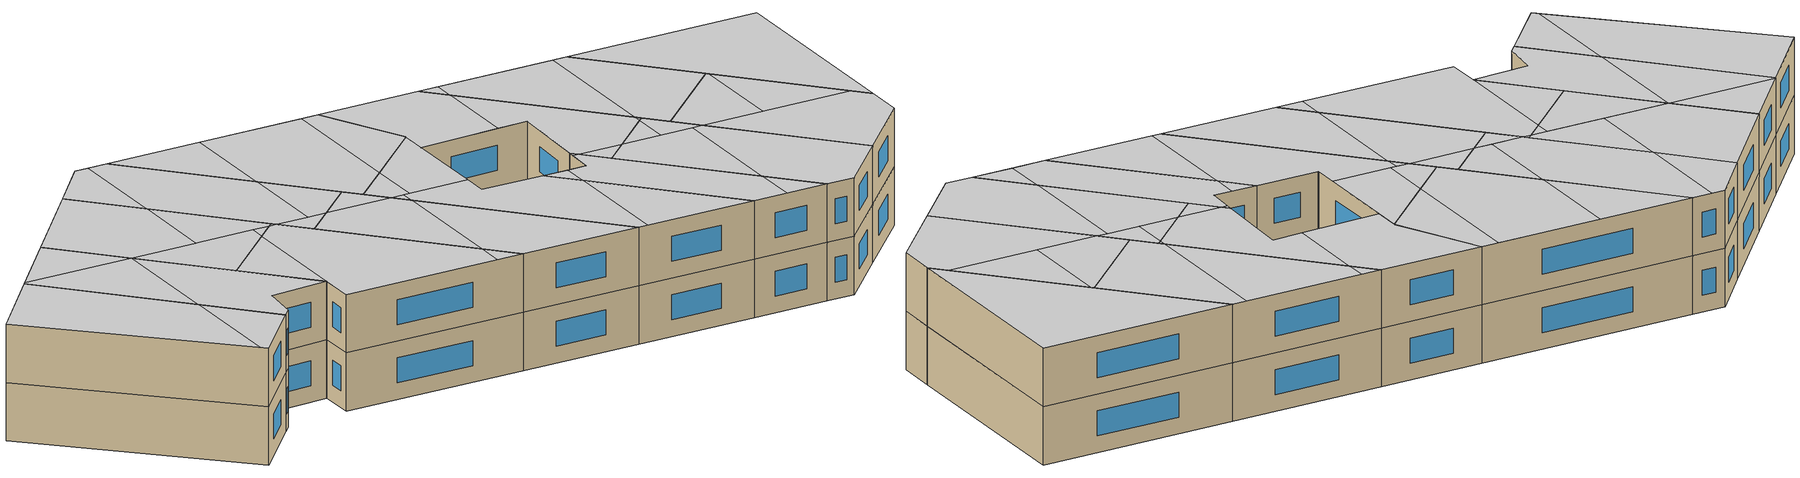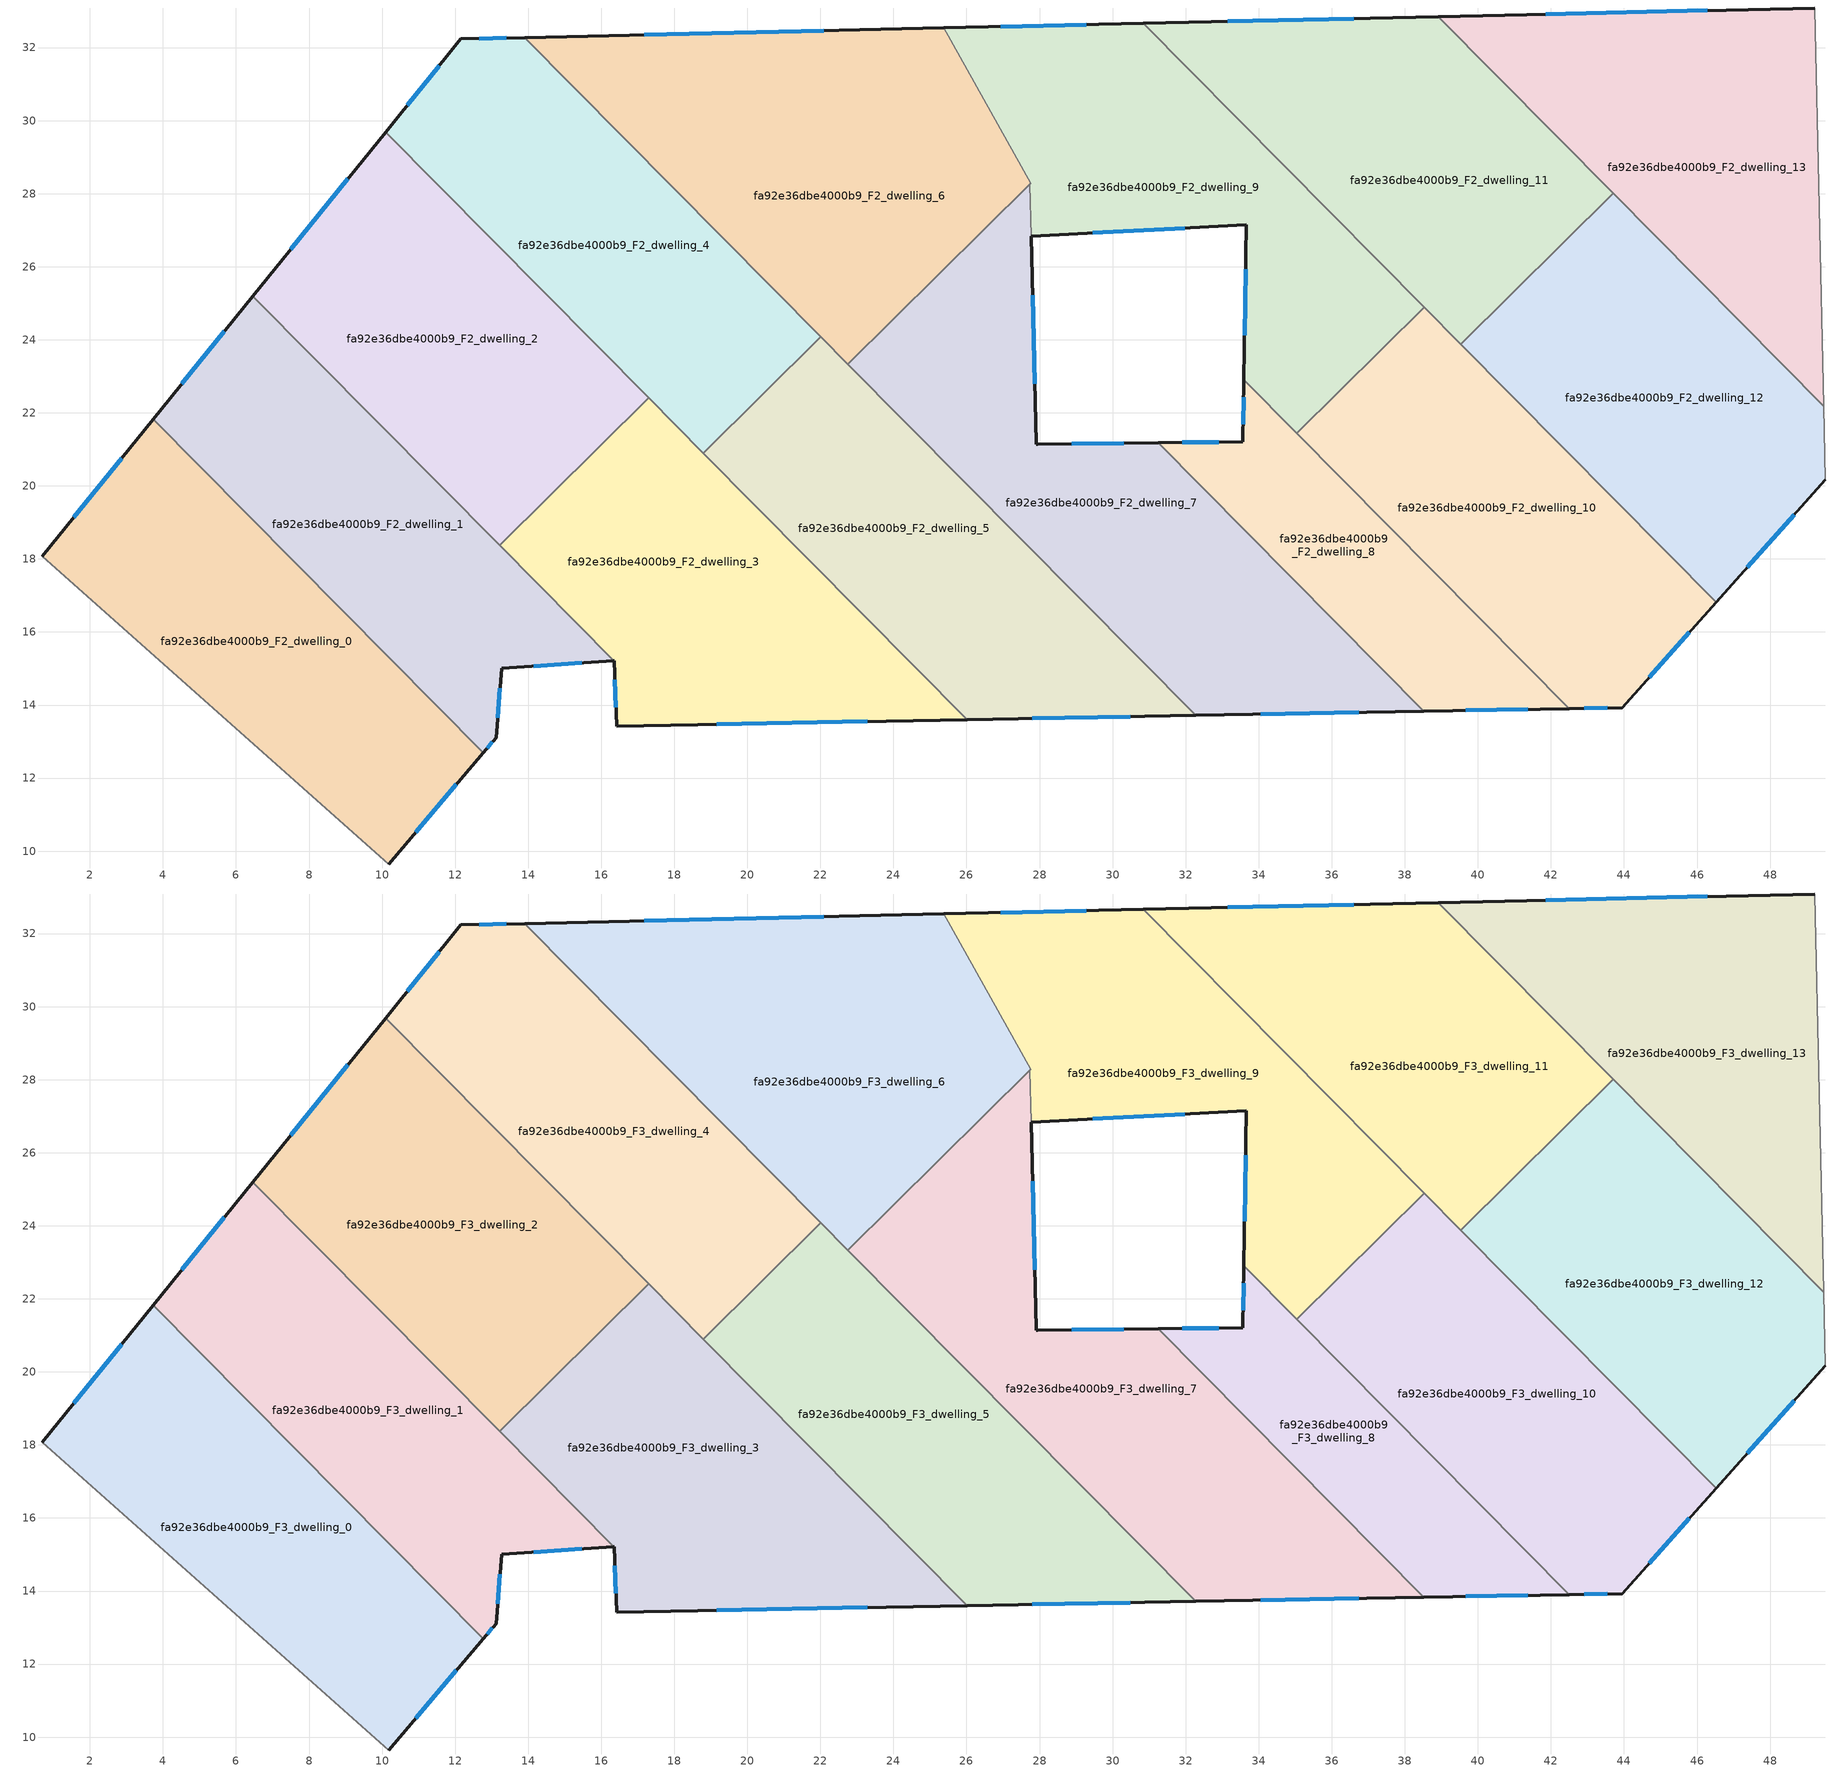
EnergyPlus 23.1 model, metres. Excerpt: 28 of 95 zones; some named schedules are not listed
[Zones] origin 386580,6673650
fa92e36dbe4000b9_F2_dwelling_0
 floor to fa92e36dbe4000b9_F1_dwelling_0 (EU_floor_Construction): 3.73,21.83 12.77,12.7 10.18,9.65 0.7,18.08 z6
 wall outside (EU_wall_Construction): 10.18,9.65 12.77,12.7 / 3.73,21.83 0.7,18.08 z6:9
 wall to fa92e36dbe4000b9_F2_dwelling_1 (EU_wall_Construction): 12.77,12.7 3.73,21.83 z6:9
 wall adiabatic (EU_wall_Construction): 0.7,18.08 10.18,9.65 z6:9
 window (EU_Window_Construction): 10.92,10.52 12.03,11.83 / 2.87,20.76 1.57,19.15 z6.86:8.14
fa92e36dbe4000b9_F2_dwelling_1
 floor to fa92e36dbe4000b9_F1_dwelling_1 (EU_floor_Construction): 6.46,25.2 16.34,15.22 13.27,15.01 13.12,13.11 12.77,12.7 3.73,21.83 z6
 wall outside (EU_wall_Construction): 6.46,25.2 3.73,21.83 / 12.77,12.7 13.12,13.11 13.27,15.01 16.34,15.22 z6:9
 wall to fa92e36dbe4000b9_F2_dwelling_2 (EU_wall_Construction): 13.22,18.37 6.46,25.2 z6:9
 wall to fa92e36dbe4000b9_F2_dwelling_3 (EU_wall_Construction): 16.34,15.22 13.22,18.37 z6:9
 window (EU_Window_Construction): 5.68,24.23 4.51,22.79 / 14.15,15.07 15.46,15.16 / 13.16,13.65 13.23,14.47 / 12.87,12.82 13.02,12.99 z6.86:8.14
fa92e36dbe4000b9_F2_dwelling_10
 floor to fa92e36dbe4000b9_F1_dwelling_10 (EU_floor_Construction): 38.54,24.89 46.53,16.82 43.96,13.93 42.51,13.9 35.05,21.44 z6
 wall outside (EU_wall_Construction): 42.51,13.9 43.96,13.93 46.53,16.82 z6:9
 wall to fa92e36dbe4000b9_F2_dwelling_9 (EU_wall_Construction): 38.54,24.89 35.05,21.44 z6:9
 wall to fa92e36dbe4000b9_F2_dwelling_12 (EU_wall_Construction): 46.53,16.82 39.54,23.88 z6:9
 wall to fa92e36dbe4000b9_F2_dwelling_8 (EU_wall_Construction): 35.05,21.44 42.51,13.9 z6:9
 wall to fa92e36dbe4000b9_F2_dwelling_11 (EU_wall_Construction): 39.54,23.88 38.54,24.89 z6:9
 window (EU_Window_Construction): 44.69,14.76 45.79,15.99 / 42.92,13.91 43.54,13.92 z6.86:8.14
fa92e36dbe4000b9_F2_dwelling_11
 floor to fa92e36dbe4000b9_F1_dwelling_11 (EU_floor_Construction): 38.91,32.85 43.7,28 39.54,23.88 30.84,32.66 z6
 wall outside (EU_wall_Construction): 38.91,32.85 30.84,32.66 z6:9
 wall to fa92e36dbe4000b9_F2_dwelling_12 (EU_wall_Construction): 39.54,23.88 43.7,28 z6:9
 wall to fa92e36dbe4000b9_F2_dwelling_13 (EU_wall_Construction): 43.7,28 38.91,32.85 z6:9
 wall to fa92e36dbe4000b9_F2_dwelling_9 (EU_wall_Construction): 30.84,32.66 38.54,24.89 z6:9
 window (EU_Window_Construction): 36.61,32.79 33.15,32.71 z6.86:8.14
fa92e36dbe4000b9_F2_dwelling_12
 floor to fa92e36dbe4000b9_F1_dwelling_12 (EU_floor_Construction): 43.7,28 49.46,22.19 49.51,20.17 46.53,16.82 39.54,23.88 z6
 wall outside (EU_wall_Construction): 46.53,16.82 49.51,20.17 z6:9
 wall adiabatic (EU_wall_Construction): 49.51,20.17 49.46,22.19 z6:9
 wall to fa92e36dbe4000b9_F2_dwelling_13 (EU_wall_Construction): 49.46,22.19 43.7,28 z6:9
 window (EU_Window_Construction): 47.38,17.78 48.66,19.21 z6.86:8.14
fa92e36dbe4000b9_F2_dwelling_13
 floor to fa92e36dbe4000b9_F1_dwelling_13 (EU_floor_Construction): 49.22,33.08 49.46,22.19 38.91,32.85 z6
 wall outside (EU_wall_Construction): 49.22,33.08 38.91,32.85 z6:9
 wall adiabatic (EU_wall_Construction): 49.46,22.19 49.22,33.08 z6:9
 window (EU_Window_Construction): 46.28,33.02 41.86,32.91 z6.86:8.14
fa92e36dbe4000b9_F2_dwelling_2
 floor to fa92e36dbe4000b9_F1_dwelling_2 (EU_floor_Construction): 10.1,29.69 17.3,22.41 13.22,18.37 6.46,25.2 z6
 wall outside (EU_wall_Construction): 10.1,29.69 6.46,25.2 z6:9
 wall to fa92e36dbe4000b9_F2_dwelling_3 (EU_wall_Construction): 13.22,18.37 17.3,22.41 z6:9
 wall to fa92e36dbe4000b9_F2_dwelling_4 (EU_wall_Construction): 17.3,22.41 10.1,29.69 z6:9
 window (EU_Window_Construction): 9.06,28.4 7.5,26.48 z6.86:8.14
fa92e36dbe4000b9_F2_dwelling_3
 floor to fa92e36dbe4000b9_F1_dwelling_3 (EU_floor_Construction): 17.3,22.41 26.02,13.6 16.42,13.42 16.35,15.21 16.35,15.22 16.34,15.22 13.22,18.37 z6
 wall outside (EU_wall_Construction): 16.34,15.22 16.35,15.22 16.35,15.21 16.42,13.42 26.02,13.6 z6:9
 wall to fa92e36dbe4000b9_F2_dwelling_5 (EU_wall_Construction): 26.02,13.6 18.79,20.9 z6:9
 wall to fa92e36dbe4000b9_F2_dwelling_4 (EU_wall_Construction): 18.79,20.9 17.3,22.41 z6:9
 window (EU_Window_Construction): 16.37,14.7 16.4,13.93 / 19.17,13.47 23.28,13.55 z6.86:8.14
fa92e36dbe4000b9_F2_dwelling_4
 floor to fa92e36dbe4000b9_F1_dwelling_4 (EU_floor_Construction): 13.9,32.28 22.01,24.08 18.79,20.9 10.1,29.69 12.16,32.24 z6
 wall outside (EU_wall_Construction): 13.9,32.28 12.16,32.24 10.1,29.69 z6:9
 wall to fa92e36dbe4000b9_F2_dwelling_5 (EU_wall_Construction): 18.79,20.9 22.01,24.08 z6:9
 wall to fa92e36dbe4000b9_F2_dwelling_6 (EU_wall_Construction): 22.01,24.08 13.9,32.28 z6:9
 window (EU_Window_Construction): 13.4,32.26 12.66,32.25 / 11.57,31.51 10.68,30.42 z6.86:8.14
fa92e36dbe4000b9_F2_dwelling_5
 floor to fa92e36dbe4000b9_F1_dwelling_5 (EU_floor_Construction): 22.01,24.08 32.27,13.72 26.02,13.6 18.79,20.9 z6
 wall outside (EU_wall_Construction): 26.02,13.6 32.27,13.72 z6:9
 wall to fa92e36dbe4000b9_F2_dwelling_7 (EU_wall_Construction): 32.27,13.72 22.75,23.33 z6:9
 wall to fa92e36dbe4000b9_F2_dwelling_6 (EU_wall_Construction): 22.75,23.33 22.01,24.08 z6:9
 window (EU_Window_Construction): 27.81,13.63 30.49,13.68 z6.86:8.14
fa92e36dbe4000b9_F2_dwelling_6
 floor to fa92e36dbe4000b9_F1_dwelling_6 (EU_floor_Construction): 25.37,32.54 27.75,28.28 22.75,23.33 13.9,32.28 z6
 wall outside (EU_wall_Construction): 25.37,32.54 13.9,32.28 z6:9
 wall to fa92e36dbe4000b9_F2_dwelling_9 (EU_wall_Construction): 27.73,28.26 27.75,28.28 25.37,32.54 z6:9
 wall to fa92e36dbe4000b9_F2_dwelling_7 (EU_wall_Construction): 22.75,23.33 27.73,28.25 z6:9
 window (EU_Window_Construction): 22.09,32.46 17.18,32.35 z6.86:8.14
fa92e36dbe4000b9_F2_dwelling_7
 floor to fa92e36dbe4000b9_F1_dwelling_7 (EU_floor_Construction): 31.25,21.18 38.53,13.83 32.27,13.72 22.75,23.33 27.73,28.25 27.91,21.17 27.92,21.14 27.94,21.14 z6
 wall outside (EU_wall_Construction): 31.25,21.18 27.94,21.14 27.92,21.14 27.91,21.17 27.77,26.84 / 32.27,13.72 38.53,13.83 z6:9
 wall to fa92e36dbe4000b9_F2_dwelling_8 (EU_wall_Construction): 38.53,13.83 31.25,21.18 z6:9
 wall to fa92e36dbe4000b9_F2_dwelling_9 (EU_wall_Construction): 27.77,26.84 27.73,28.26 z6:9
 window (EU_Window_Construction): 30.3,21.17 28.89,21.16 / 34.06,13.75 36.74,13.8 / 27.87,22.79 27.81,25.22 z6.86:8.14
fa92e36dbe4000b9_F2_dwelling_8
 floor to fa92e36dbe4000b9_F1_dwelling_8 (EU_floor_Construction): 33.59,22.91 42.51,13.9 38.53,13.83 31.25,21.18 33.57,21.21 z6
 wall outside (EU_wall_Construction): 33.59,22.91 33.57,21.21 31.25,21.18 / 38.53,13.83 42.51,13.9 z6:9
 wall to fa92e36dbe4000b9_F2_dwelling_9 (EU_wall_Construction): 35.05,21.44 33.59,22.91 z6:9
 window (EU_Window_Construction): 33.59,22.42 33.58,21.69 / 39.66,13.85 41.37,13.88 / 32.9,21.2 31.91,21.19 z6.86:8.14
fa92e36dbe4000b9_F2_dwelling_9
 floor to fa92e36dbe4000b9_F1_dwelling_9 (EU_floor_Construction): 33.66,27.15 27.77,26.83 27.73,28.26 27.75,28.28 25.37,32.54 30.84,32.66 38.54,24.89 35.05,21.44 33.59,22.91 z6
 wall outside (EU_wall_Construction): 27.77,26.83 33.66,27.15 33.59,22.91 / 30.84,32.66 25.37,32.54 z6:9
 window (EU_Window_Construction): 33.64,25.93 33.61,24.12 / 29.45,26.92 31.98,27.06 / 29.28,32.63 26.93,32.57 z6.86:8.14
fa92e36dbe4000b9_F3_dwelling_0
 floor to fa92e36dbe4000b9_F2_dwelling_0 (EU_floor_Construction): 3.73,21.83 12.77,12.7 10.18,9.65 0.7,18.08 z9
 wall outside (EU_wall_Construction): 10.18,9.65 12.77,12.7 / 3.73,21.83 0.7,18.08 z9:12
 wall to fa92e36dbe4000b9_F3_dwelling_1 (EU_wall_Construction): 12.77,12.7 3.73,21.83 z9:12
 wall adiabatic (EU_wall_Construction): 0.7,18.08 10.18,9.65 z9:12
 window (EU_Window_Construction): 10.92,10.52 12.03,11.83 / 2.87,20.76 1.57,19.15 z9.86:11.14
 ceiling to fa92e36dbe4000b9_F4_dwelling_0 (EU_floor_Construction): 9.89,9.9 9.76,15.74 3.74,21.83 0.7,18.08 z12
 ceiling to fa92e36dbe4000b9_F4_dwelling_1 (EU_floor_Construction): 10.18,9.65 12.77,12.7 9.76,15.74 9.89,9.9 z12
fa92e36dbe4000b9_F3_dwelling_1
 floor to fa92e36dbe4000b9_F2_dwelling_1 (EU_floor_Construction): 6.46,25.2 16.34,15.22 13.27,15.01 13.12,13.11 12.77,12.7 3.73,21.83 z9
 wall outside (EU_wall_Construction): 6.46,25.2 3.73,21.83 / 12.77,12.7 13.12,13.11 13.27,15.01 16.34,15.22 z9:12
 wall to fa92e36dbe4000b9_F3_dwelling_2 (EU_wall_Construction): 13.22,18.37 6.46,25.2 z9:12
 wall to fa92e36dbe4000b9_F3_dwelling_3 (EU_wall_Construction): 16.34,15.22 13.22,18.37 z9:12
 window (EU_Window_Construction): 5.68,24.23 4.51,22.79 / 14.15,15.07 15.46,15.16 / 13.16,13.65 13.23,14.47 / 12.87,12.82 13.02,12.99 z9.86:11.14
 ceiling to fa92e36dbe4000b9_F4_dwelling_1 (EU_floor_Construction): 16.34,15.22 9.62,22.01 9.76,15.74 12.77,12.7 13.12,13.11 13.27,15.01 z12
 ceiling to fa92e36dbe4000b9_F4_dwelling_0 (EU_floor_Construction): 9.76,15.74 9.62,22.01 9.59,22.03 3.79,21.9 3.74,21.83 z12
 ceiling to fa92e36dbe4000b9_F4_dwelling_6 (EU_floor_Construction): 9.59,22.03 6.46,25.2 3.79,21.9 z12
fa92e36dbe4000b9_F3_dwelling_10
 floor to fa92e36dbe4000b9_F2_dwelling_10 (EU_floor_Construction): 38.54,24.89 46.53,16.82 43.96,13.93 42.51,13.9 35.05,21.44 z9
 wall outside (EU_wall_Construction): 42.51,13.9 43.96,13.93 46.53,16.82 z9:12
 wall to fa92e36dbe4000b9_F3_dwelling_9 (EU_wall_Construction): 38.54,24.89 35.05,21.44 z9:12
 wall to fa92e36dbe4000b9_F3_dwelling_12 (EU_wall_Construction): 46.53,16.82 39.54,23.88 z9:12
 wall to fa92e36dbe4000b9_F3_dwelling_8 (EU_wall_Construction): 35.05,21.44 42.51,13.9 z9:12
 wall to fa92e36dbe4000b9_F3_dwelling_11 (EU_wall_Construction): 39.54,23.88 38.54,24.89 z9:12
 window (EU_Window_Construction): 44.69,14.76 45.79,15.99 / 42.92,13.91 43.54,13.92 z9.86:11.14
 ceiling to fa92e36dbe4000b9_F4_dwelling_5 (EU_floor_Construction): 43.96,13.93 46.53,16.82 40.66,22.75 40.11,22.73 40.26,16.17 42.5,13.9 z12
 ceiling to fa92e36dbe4000b9_F4_dwelling_4 (EU_floor_Construction): 40.26,16.17 40.11,22.73 36.27,22.65 35.05,21.44 z12
 ceiling to fa92e36dbe4000b9_F4_dwelling_10 (EU_floor_Construction): 38.36,22.69 38.32,24.67 36.27,22.65 z12
 ceiling adiabatic (EU_roof_Construction): 40.66,22.75 38.54,24.89 38.32,24.67 38.36,22.69 z12
fa92e36dbe4000b9_F3_dwelling_11
 floor to fa92e36dbe4000b9_F2_dwelling_11 (EU_floor_Construction): 38.91,32.85 43.7,28 39.54,23.88 30.84,32.66 z9
 wall outside (EU_wall_Construction): 38.91,32.85 30.84,32.66 z9:12
 wall to fa92e36dbe4000b9_F3_dwelling_12 (EU_wall_Construction): 39.54,23.88 43.7,28 z9:12
 wall to fa92e36dbe4000b9_F3_dwelling_13 (EU_wall_Construction): 43.7,28 38.91,32.85 z9:12
 wall to fa92e36dbe4000b9_F3_dwelling_9 (EU_wall_Construction): 30.84,32.66 38.54,24.89 z9:12
 window (EU_Window_Construction): 36.61,32.79 33.15,32.71 z9.86:11.14
 ceiling to fa92e36dbe4000b9_F4_dwelling_10 (EU_floor_Construction): 38.31,25.12 38.13,32.83 31.9,32.69 31.92,31.57 z12
 ceiling to fa92e36dbe4000b9_F4_dwelling_11 (EU_floor_Construction): 43.7,28 38.91,32.85 38.13,32.83 38.31,25.12 39.54,23.88 z12
 ceiling to fa92e36dbe4000b9_F4_dwelling_9 (EU_floor_Construction): 31.92,31.57 31.9,32.69 30.84,32.66 z12
fa92e36dbe4000b9_F3_dwelling_12
 floor to fa92e36dbe4000b9_F2_dwelling_12 (EU_floor_Construction): 43.7,28 49.46,22.19 49.51,20.17 46.53,16.82 39.54,23.88 z9
 wall outside (EU_wall_Construction): 46.53,16.82 49.51,20.17 z9:12
 wall adiabatic (EU_wall_Construction): 49.51,20.17 49.46,22.19 z9:12
 wall to fa92e36dbe4000b9_F3_dwelling_13 (EU_wall_Construction): 49.46,22.19 43.7,28 z9:12
 window (EU_Window_Construction): 47.38,17.78 48.66,19.21 z9.86:11.14
 ceiling to fa92e36dbe4000b9_F4_dwelling_11 (EU_floor_Construction): 43.91,22.82 43.79,27.92 43.7,28 39.54,23.88 40.66,22.75 z12
 ceiling to fa92e36dbe4000b9_F4_dwelling_5 (EU_floor_Construction): 46.53,16.82 49.51,20.17 49.46,22.19 48.73,22.93 40.66,22.75 z12
 ceiling to fa92e36dbe4000b9_F4_dwelling_12 (EU_floor_Construction): 48.73,22.93 43.79,27.92 43.91,22.82 z12
fa92e36dbe4000b9_F3_dwelling_13
 floor to fa92e36dbe4000b9_F2_dwelling_13 (EU_floor_Construction): 49.22,33.08 49.46,22.19 38.91,32.85 z9
 wall outside (EU_wall_Construction): 49.22,33.08 38.91,32.85 z9:12
 wall adiabatic (EU_wall_Construction): 49.46,22.19 49.22,33.08 z9:12
 window (EU_Window_Construction): 46.28,33.02 41.86,32.91 z9.86:11.14
 ceiling adiabatic (EU_roof_Construction): 49.46,22.19 49.22,33.08 38.91,32.85 z12
fa92e36dbe4000b9_F3_dwelling_2
 floor to fa92e36dbe4000b9_F2_dwelling_2 (EU_floor_Construction): 10.1,29.69 17.3,22.41 13.22,18.37 6.46,25.2 z9
 wall outside (EU_wall_Construction): 10.1,29.69 6.46,25.2 z9:12
 wall to fa92e36dbe4000b9_F3_dwelling_3 (EU_wall_Construction): 13.22,18.37 17.3,22.41 z9:12
 wall to fa92e36dbe4000b9_F3_dwelling_4 (EU_wall_Construction): 17.3,22.41 10.1,29.69 z9:12
 window (EU_Window_Construction): 9.06,28.4 7.5,26.48 z9.86:11.14
 ceiling to fa92e36dbe4000b9_F4_dwelling_6 (EU_floor_Construction): 13.11,22.12 13,26.75 10.1,29.69 6.46,25.2 9.59,22.03 z12
 ceiling to fa92e36dbe4000b9_F4_dwelling_1 (EU_floor_Construction): 16.21,21.34 16.19,22.19 9.62,22.04 9.62,22.01 13.22,18.37 z12
 ceiling to fa92e36dbe4000b9_F4_dwelling_2 (EU_floor_Construction): 17.09,22.21 16.19,22.19 16.21,21.34 z12
 ceiling to fa92e36dbe4000b9_F4_dwelling_7 (EU_floor_Construction): 17.09,22.21 17.3,22.41 13,26.75 13.11,22.12 z12
fa92e36dbe4000b9_F3_dwelling_3
 floor to fa92e36dbe4000b9_F2_dwelling_3 (EU_floor_Construction): 17.3,22.41 26.02,13.6 16.42,13.42 16.35,15.21 16.35,15.22 16.34,15.22 13.22,18.37 z9
 wall outside (EU_wall_Construction): 16.34,15.22 16.35,15.22 16.35,15.21 16.42,13.42 26.02,13.6 z9:12
 wall to fa92e36dbe4000b9_F3_dwelling_5 (EU_wall_Construction): 26.02,13.6 18.79,20.9 z9:12
 wall to fa92e36dbe4000b9_F3_dwelling_4 (EU_wall_Construction): 18.79,20.9 17.3,22.41 z9:12
 window (EU_Window_Construction): 16.37,14.7 16.4,13.93 / 19.17,13.47 23.28,13.55 z9.86:11.14
 ceiling to fa92e36dbe4000b9_F4_dwelling_2 (EU_floor_Construction): 24.61,13.58 24.57,15.06 17.49,22.22 17.09,22.21 16.21,21.34 16.35,15.22 16.42,13.42 z12
 ceiling to fa92e36dbe4000b9_F4_dwelling_7 (EU_floor_Construction): 17.49,22.22 17.3,22.41 17.09,22.21 z12
 ceiling to fa92e36dbe4000b9_F4_dwelling_3 (EU_floor_Construction): 26.02,13.6 24.57,15.06 24.61,13.58 z12
 ceiling to fa92e36dbe4000b9_F4_dwelling_1 (EU_floor_Construction): 16.35,15.22 16.21,21.34 13.22,18.37 16.34,15.22 z12
fa92e36dbe4000b9_F3_dwelling_4
 floor to fa92e36dbe4000b9_F2_dwelling_4 (EU_floor_Construction): 13.9,32.28 22.01,24.08 18.79,20.9 10.1,29.69 12.16,32.24 z9
 wall outside (EU_wall_Construction): 13.9,32.28 12.16,32.24 10.1,29.69 z9:12
 wall to fa92e36dbe4000b9_F3_dwelling_5 (EU_wall_Construction): 18.79,20.9 22.01,24.08 z9:12
 wall to fa92e36dbe4000b9_F3_dwelling_6 (EU_wall_Construction): 22.01,24.08 13.9,32.28 z9:12
 window (EU_Window_Construction): 13.4,32.26 12.66,32.25 / 11.57,31.51 10.68,30.42 z9.86:11.14
 ceiling to fa92e36dbe4000b9_F4_dwelling_7 (EU_floor_Construction): 19.18,22.25 19.07,27.05 13.9,32.27 12.88,32.25 13,26.75 17.49,22.22 z12
 ceiling to fa92e36dbe4000b9_F4_dwelling_6 (EU_floor_Construction): 13,26.75 12.88,32.25 12.16,32.24 10.1,29.69 z12
 ceiling to fa92e36dbe4000b9_F4_dwelling_8 (EU_floor_Construction): 20.19,22.28 22.01,24.08 19.07,27.05 19.18,22.25 z12
 ceiling to fa92e36dbe4000b9_F4_dwelling_2 (EU_floor_Construction): 20.19,22.28 17.49,22.22 18.79,20.9 z12
fa92e36dbe4000b9_F3_dwelling_5
 floor to fa92e36dbe4000b9_F2_dwelling_5 (EU_floor_Construction): 22.01,24.08 32.27,13.72 26.02,13.6 18.79,20.9 z9
 wall outside (EU_wall_Construction): 26.02,13.6 32.27,13.72 z9:12
 wall to fa92e36dbe4000b9_F3_dwelling_7 (EU_wall_Construction): 32.27,13.72 22.75,23.33 z9:12
 wall to fa92e36dbe4000b9_F3_dwelling_6 (EU_wall_Construction): 22.75,23.33 22.01,24.08 z9:12
 window (EU_Window_Construction): 27.81,13.63 30.49,13.68 z9.86:11.14
 ceiling to fa92e36dbe4000b9_F4_dwelling_2 (EU_floor_Construction): 24.57,15.06 24.42,21.64 23.72,22.36 20.19,22.28 18.79,20.9 z12
 ceiling to fa92e36dbe4000b9_F4_dwelling_3 (EU_floor_Construction): 32.27,13.72 24.42,21.64 24.57,15.06 26.02,13.6 z12
 ceiling to fa92e36dbe4000b9_F4_dwelling_8 (EU_floor_Construction): 23.72,22.36 22.01,24.08 20.19,22.28 z12
fa92e36dbe4000b9_F3_dwelling_6
 floor to fa92e36dbe4000b9_F2_dwelling_6 (EU_floor_Construction): 25.37,32.54 27.75,28.28 22.75,23.33 13.9,32.28 z9
 wall outside (EU_wall_Construction): 25.37,32.54 13.9,32.28 z9:12
 wall to fa92e36dbe4000b9_F3_dwelling_9 (EU_wall_Construction): 27.73,28.26 27.75,28.28 25.37,32.54 z9:12
 wall to fa92e36dbe4000b9_F3_dwelling_7 (EU_wall_Construction): 22.75,23.33 27.73,28.25 z9:12
 window (EU_Window_Construction): 22.09,32.46 17.18,32.35 z9.86:11.14
 ceiling to fa92e36dbe4000b9_F4_dwelling_9 (EU_floor_Construction): 27.75,28.28 25.37,32.54 24.49,32.52 24.66,25.21 z12
 ceiling to fa92e36dbe4000b9_F4_dwelling_8 (EU_floor_Construction): 24.66,25.21 24.49,32.52 18.95,32.39 19.07,27.05 22.75,23.33 z12
 ceiling to fa92e36dbe4000b9_F4_dwelling_7 (EU_floor_Construction): 19.07,27.05 18.95,32.39 13.9,32.27 z12
fa92e36dbe4000b9_F3_dwelling_7
 floor to fa92e36dbe4000b9_F2_dwelling_7 (EU_floor_Construction): 31.25,21.18 38.53,13.83 32.27,13.72 22.75,23.33 27.73,28.25 27.91,21.17 27.92,21.14 27.94,21.14 z9
 wall outside (EU_wall_Construction): 31.25,21.18 27.94,21.14 27.92,21.14 27.91,21.17 27.77,26.84 / 32.27,13.72 38.53,13.83 z9:12
 wall to fa92e36dbe4000b9_F3_dwelling_8 (EU_wall_Construction): 38.53,13.83 31.25,21.18 z9:12
 wall to fa92e36dbe4000b9_F3_dwelling_9 (EU_wall_Construction): 27.77,26.84 27.73,28.26 z9:12
 window (EU_Window_Construction): 30.3,21.17 28.89,21.16 / 34.06,13.75 36.74,13.8 / 27.87,22.79 27.81,25.22 z9.86:11.14
 ceiling to fa92e36dbe4000b9_F4_dwelling_3 (EU_floor_Construction): 32.75,13.72 32.61,19.81 31.25,21.18 27.94,21.14 27.92,21.14 27.91,21.17 27.88,22.45 24.41,22.37 24.42,21.64 32.27,13.72 z12
 ceiling to fa92e36dbe4000b9_F4_dwelling_4 (EU_floor_Construction): 38.52,13.83 32.61,19.81 32.75,13.72 z12
 ceiling to fa92e36dbe4000b9_F4_dwelling_9 (EU_floor_Construction): 27.88,22.45 27.73,28.26 24.66,25.21 24.72,22.38 z12
 ceiling to fa92e36dbe4000b9_F4_dwelling_8 (EU_floor_Construction): 24.72,22.38 24.66,25.21 22.75,23.33 23.72,22.36 z12
 ceiling to fa92e36dbe4000b9_F4_dwelling_2 (EU_floor_Construction): 24.42,21.64 24.41,22.37 23.72,22.36 z12
fa92e36dbe4000b9_F3_dwelling_8
 floor to fa92e36dbe4000b9_F2_dwelling_8 (EU_floor_Construction): 33.59,22.91 42.51,13.9 38.53,13.83 31.25,21.18 33.57,21.21 z9
 wall outside (EU_wall_Construction): 33.59,22.91 33.57,21.21 31.25,21.18 / 38.53,13.83 42.51,13.9 z9:12
 wall to fa92e36dbe4000b9_F3_dwelling_9 (EU_wall_Construction): 35.05,21.44 33.59,22.91 z9:12
 window (EU_Window_Construction): 33.59,22.42 33.58,21.69 / 39.66,13.85 41.37,13.88 / 32.9,21.2 31.91,21.19 z9.86:11.14
 ceiling to fa92e36dbe4000b9_F4_dwelling_4 (EU_floor_Construction): 40.31,13.86 40.26,16.17 33.91,22.59 33.59,22.58 33.57,21.21 32.58,21.2 32.61,19.81 38.52,13.83 z12
 ceiling to fa92e36dbe4000b9_F4_dwelling_5 (EU_floor_Construction): 42.5,13.9 40.26,16.17 40.31,13.86 z12
 ceiling to fa92e36dbe4000b9_F4_dwelling_10 (EU_floor_Construction): 33.91,22.59 33.59,22.91 33.59,22.58 z12
 ceiling to fa92e36dbe4000b9_F4_dwelling_3 (EU_floor_Construction): 32.61,19.81 32.58,21.2 31.25,21.18 z12
fa92e36dbe4000b9_F3_dwelling_9
 floor to fa92e36dbe4000b9_F2_dwelling_9 (EU_floor_Construction): 33.66,27.15 27.77,26.83 27.73,28.26 27.75,28.28 25.37,32.54 30.84,32.66 38.54,24.89 35.05,21.44 33.59,22.91 z9
 wall outside (EU_wall_Construction): 27.77,26.83 33.66,27.15 33.59,22.91 / 30.84,32.66 25.37,32.54 z9:12
 window (EU_Window_Construction): 33.64,25.93 33.61,24.12 / 29.45,26.92 31.98,27.06 / 29.28,32.63 26.93,32.57 z9.86:11.14
 ceiling to fa92e36dbe4000b9_F4_dwelling_9 (EU_floor_Construction): 32.03,27.06 31.92,31.57 30.84,32.66 25.37,32.54 27.75,28.28 27.73,28.26 27.77,26.83 z12
 ceiling to fa92e36dbe4000b9_F4_dwelling_10 (EU_floor_Construction): 36.27,22.65 38.32,24.67 38.31,25.12 31.92,31.57 32.03,27.06 33.66,27.15 33.59,22.91 33.91,22.59 z12
 ceiling to fa92e36dbe4000b9_F4_dwelling_4 (EU_floor_Construction): 36.27,22.65 33.91,22.59 35.05,21.44 z12
 ceiling to fa92e36dbe4000b9_F4_dwelling_11 (EU_floor_Construction): 38.54,24.89 38.31,25.12 38.32,24.67 z12
[Building]
EU S2 Campaign: North Axis=0; Terrain=City; Solar Distribution=FullExterior
[Site:Location]
Helsinki-Vantaa.AP: Latitude=60.317; Longitude=24.963; Time Zone=2; Elevation=54.6
[SizingPeriod:WeatherFileDays]
AnnualSizingPeriod: Begin Month=1; Begin Day of Month=1; End Month=12; End Day of Month=31; Day of Week for Start Day=Monday; Use Weather File Daylight Saving Period=No; Use Weather File Rain and Snow Indicators=No
[MATERIAL]
EU_InternalMass_Material: Roughness=MediumRough; Thickness=0.1; Conductivity=1; Density=1800; Specific Heat=900; Thermal Absorptance=0.9; Solar Absorptance=0.7; Visible Absorptance=0.7
[MATERIAL:NOMASS] Roughness=MediumRough; Thermal Absorptance=0.9; Solar Absorptance=0.7; Visible Absorptance=0.7
Name | Thermal Resistance
EU_wall_NoMass | 1.10183
EU_roof_NoMass; EU_floor_NoMass | 1.70606
[WINDOWMATERIAL:SIMPLEGLAZINGSYSTEM]
EU_Window_SimpleGlazing: UFactor=3.11035; Solar Heat Gain Coefficient=0.8; Visible Transmittance=0.8
[CONSTRUCTION]
EU_wall_Construction: EU_wall_NoMass
EU_roof_Construction: EU_roof_NoMass
EU_floor_Construction: EU_floor_NoMass
EU_Window_Construction: EU_Window_SimpleGlazing
EU_InternalMass_Construction: EU_InternalMass_Material
[ZONE] Type=1; Multiplier=1; Ceiling Height=autocalculate; Floor Area=autocalculate; Part of Total Floor Area=Yes
Name | Volume
fa92e36dbe4000b9_F2_dwelling_0; fa92e36dbe4000b9_F3_dwelling_0 | 168.644
fa92e36dbe4000b9_F2_dwelling_1; fa92e36dbe4000b9_F3_dwelling_1 | 164.174
fa92e36dbe4000b9_F2_dwelling_10; fa92e36dbe4000b9_F3_dwelling_10 | 167.831
fa92e36dbe4000b9_F2_dwelling_11; fa92e36dbe4000b9_F3_dwelling_11 | 168.634
fa92e36dbe4000b9_F2_dwelling_12; fa92e36dbe4000b9_F3_dwelling_12 | 168.654
fa92e36dbe4000b9_F2_dwelling_13; fa92e36dbe4000b9_F3_dwelling_13 | 168.624
fa92e36dbe4000b9_F2_dwelling_2; fa92e36dbe4000b9_F3_dwelling_2; fa92e36dbe4000b9_F2_dwelling_3; fa92e36dbe4000b9_F3_dwelling_3 | 170.868
fa92e36dbe4000b9_F2_dwelling_4; fa92e36dbe4000b9_F3_dwelling_4; fa92e36dbe4000b9_F2_dwelling_5; fa92e36dbe4000b9_F3_dwelling_5 | 168.656
fa92e36dbe4000b9_F2_dwelling_6; fa92e36dbe4000b9_F3_dwelling_6 | 207.022
fa92e36dbe4000b9_F2_dwelling_7; fa92e36dbe4000b9_F3_dwelling_7 | 205.241
fa92e36dbe4000b9_F2_dwelling_8; fa92e36dbe4000b9_F3_dwelling_8 | 93.5068
fa92e36dbe4000b9_F2_dwelling_9; fa92e36dbe4000b9_F3_dwelling_9 | 169.535
[INTERNALMASS] Construction=EU_InternalMass_Construction
Name | Zone or ZoneList | Surface Area
fa92e36dbe4000b9_F2_dwelling_0_EU_InternalMass | fa92e36dbe4000b9_F2_dwelling_0 | 56.2147
fa92e36dbe4000b9_F2_dwelling_1_EU_InternalMass | fa92e36dbe4000b9_F2_dwelling_1 | 54.7242
fa92e36dbe4000b9_F2_dwelling_2_EU_InternalMass | fa92e36dbe4000b9_F2_dwelling_2 | 56.9556
fa92e36dbe4000b9_F2_dwelling_3_EU_InternalMass | fa92e36dbe4000b9_F2_dwelling_3 | 56.9574
fa92e36dbe4000b9_F2_dwelling_4_EU_InternalMass | fa92e36dbe4000b9_F2_dwelling_4 | 56.2196
fa92e36dbe4000b9_F2_dwelling_5_EU_InternalMass | fa92e36dbe4000b9_F2_dwelling_5 | 56.2182
fa92e36dbe4000b9_F2_dwelling_6_EU_InternalMass | fa92e36dbe4000b9_F2_dwelling_6 | 69.0082
fa92e36dbe4000b9_F2_dwelling_7_EU_InternalMass | fa92e36dbe4000b9_F2_dwelling_7 | 68.4279
fa92e36dbe4000b9_F2_dwelling_8_EU_InternalMass | fa92e36dbe4000b9_F2_dwelling_8 | 31.1691
fa92e36dbe4000b9_F2_dwelling_9_EU_InternalMass | fa92e36dbe4000b9_F2_dwelling_9 | 56.5101
fa92e36dbe4000b9_F2_dwelling_10_EU_InternalMass | fa92e36dbe4000b9_F2_dwelling_10 | 55.9428
fa92e36dbe4000b9_F2_dwelling_11_EU_InternalMass | fa92e36dbe4000b9_F2_dwelling_11 | 56.2127
fa92e36dbe4000b9_F2_dwelling_12_EU_InternalMass | fa92e36dbe4000b9_F2_dwelling_12 | 56.2166
fa92e36dbe4000b9_F2_dwelling_13_EU_InternalMass | fa92e36dbe4000b9_F2_dwelling_13 | 56.208
fa92e36dbe4000b9_F3_dwelling_0_EU_InternalMass | fa92e36dbe4000b9_F3_dwelling_0 | 56.2147
fa92e36dbe4000b9_F3_dwelling_1_EU_InternalMass | fa92e36dbe4000b9_F3_dwelling_1 | 54.7242
fa92e36dbe4000b9_F3_dwelling_2_EU_InternalMass | fa92e36dbe4000b9_F3_dwelling_2 | 56.9556
fa92e36dbe4000b9_F3_dwelling_3_EU_InternalMass | fa92e36dbe4000b9_F3_dwelling_3 | 56.9574
fa92e36dbe4000b9_F3_dwelling_4_EU_InternalMass | fa92e36dbe4000b9_F3_dwelling_4 | 56.2196
fa92e36dbe4000b9_F3_dwelling_5_EU_InternalMass | fa92e36dbe4000b9_F3_dwelling_5 | 56.2182
fa92e36dbe4000b9_F3_dwelling_6_EU_InternalMass | fa92e36dbe4000b9_F3_dwelling_6 | 69.0082
fa92e36dbe4000b9_F3_dwelling_7_EU_InternalMass | fa92e36dbe4000b9_F3_dwelling_7 | 68.4279
fa92e36dbe4000b9_F3_dwelling_8_EU_InternalMass | fa92e36dbe4000b9_F3_dwelling_8 | 31.1691
fa92e36dbe4000b9_F3_dwelling_9_EU_InternalMass | fa92e36dbe4000b9_F3_dwelling_9 | 56.5101
fa92e36dbe4000b9_F3_dwelling_10_EU_InternalMass | fa92e36dbe4000b9_F3_dwelling_10 | 55.9428
fa92e36dbe4000b9_F3_dwelling_11_EU_InternalMass | fa92e36dbe4000b9_F3_dwelling_11 | 56.2127
fa92e36dbe4000b9_F3_dwelling_12_EU_InternalMass | fa92e36dbe4000b9_F3_dwelling_12 | 56.2166
fa92e36dbe4000b9_F3_dwelling_13_EU_InternalMass | fa92e36dbe4000b9_F3_dwelling_13 | 56.208
[OTHEREQUIPMENT] Fuel Type=Electricity; Design Level Calculation Method=Watts/Area; Power per Zone Floor Area=1; Fraction Latent=0; Fraction Radiant=0; Fraction Lost=0; Carbon Dioxide Generation Rate=0; EndUse Subcategory=EU_Step8_InternalGains
Name | Zone or ZoneList or Space or SpaceList | Schedule
EU_Step8_InternalGain_fa92e36dbe4000b9_F2_dwelling_0_f000 | fa92e36dbe4000b9_F2_dwelling_0 | EU_Step8_GainSchedule_fa92e36dbe4000b9_F2_dwelling_0_f000
EU_Step8_InternalGain_fa92e36dbe4000b9_F2_dwelling_1_f000 | fa92e36dbe4000b9_F2_dwelling_1 | EU_Step8_GainSchedule_fa92e36dbe4000b9_F2_dwelling_1_f000
EU_Step8_InternalGain_fa92e36dbe4000b9_F2_dwelling_2_f000 | fa92e36dbe4000b9_F2_dwelling_2 | EU_Step8_GainSchedule_fa92e36dbe4000b9_F2_dwelling_2_f000
EU_Step8_InternalGain_fa92e36dbe4000b9_F2_dwelling_3_f000 | fa92e36dbe4000b9_F2_dwelling_3 | EU_Step8_GainSchedule_fa92e36dbe4000b9_F2_dwelling_3_f000
EU_Step8_InternalGain_fa92e36dbe4000b9_F2_dwelling_4_f000 | fa92e36dbe4000b9_F2_dwelling_4 | EU_Step8_GainSchedule_fa92e36dbe4000b9_F2_dwelling_4_f000
EU_Step8_InternalGain_fa92e36dbe4000b9_F2_dwelling_5_f000 | fa92e36dbe4000b9_F2_dwelling_5 | EU_Step8_GainSchedule_fa92e36dbe4000b9_F2_dwelling_5_f000
EU_Step8_InternalGain_fa92e36dbe4000b9_F2_dwelling_6_f000 | fa92e36dbe4000b9_F2_dwelling_6 | EU_Step8_GainSchedule_fa92e36dbe4000b9_F2_dwelling_6_f000
EU_Step8_InternalGain_fa92e36dbe4000b9_F2_dwelling_7_f000 | fa92e36dbe4000b9_F2_dwelling_7 | EU_Step8_GainSchedule_fa92e36dbe4000b9_F2_dwelling_7_f000
EU_Step8_InternalGain_fa92e36dbe4000b9_F2_dwelling_8_f000 | fa92e36dbe4000b9_F2_dwelling_8 | EU_Step8_GainSchedule_fa92e36dbe4000b9_F2_dwelling_8_f000
EU_Step8_InternalGain_fa92e36dbe4000b9_F2_dwelling_9_f000 | fa92e36dbe4000b9_F2_dwelling_9 | EU_Step8_GainSchedule_fa92e36dbe4000b9_F2_dwelling_9_f000
EU_Step8_InternalGain_fa92e36dbe4000b9_F2_dwelling_10_f000 | fa92e36dbe4000b9_F2_dwelling_10 | EU_Step8_GainSchedule_fa92e36dbe4000b9_F2_dwelling_10_f000
EU_Step8_InternalGain_fa92e36dbe4000b9_F2_dwelling_11_f000 | fa92e36dbe4000b9_F2_dwelling_11 | EU_Step8_GainSchedule_fa92e36dbe4000b9_F2_dwelling_11_f000
EU_Step8_InternalGain_fa92e36dbe4000b9_F2_dwelling_12_f000 | fa92e36dbe4000b9_F2_dwelling_12 | EU_Step8_GainSchedule_fa92e36dbe4000b9_F2_dwelling_12_f000
EU_Step8_InternalGain_fa92e36dbe4000b9_F2_dwelling_13_f000 | fa92e36dbe4000b9_F2_dwelling_13 | EU_Step8_GainSchedule_fa92e36dbe4000b9_F2_dwelling_13_f000
EU_Step8_InternalGain_fa92e36dbe4000b9_F3_dwelling_0_f000 | fa92e36dbe4000b9_F3_dwelling_0 | EU_Step8_GainSchedule_fa92e36dbe4000b9_F3_dwelling_0_f000
EU_Step8_InternalGain_fa92e36dbe4000b9_F3_dwelling_1_f000 | fa92e36dbe4000b9_F3_dwelling_1 | EU_Step8_GainSchedule_fa92e36dbe4000b9_F3_dwelling_1_f000
EU_Step8_InternalGain_fa92e36dbe4000b9_F3_dwelling_2_f000 | fa92e36dbe4000b9_F3_dwelling_2 | EU_Step8_GainSchedule_fa92e36dbe4000b9_F3_dwelling_2_f000
EU_Step8_InternalGain_fa92e36dbe4000b9_F3_dwelling_3_f000 | fa92e36dbe4000b9_F3_dwelling_3 | EU_Step8_GainSchedule_fa92e36dbe4000b9_F3_dwelling_3_f000
EU_Step8_InternalGain_fa92e36dbe4000b9_F3_dwelling_4_f000 | fa92e36dbe4000b9_F3_dwelling_4 | EU_Step8_GainSchedule_fa92e36dbe4000b9_F3_dwelling_4_f000
EU_Step8_InternalGain_fa92e36dbe4000b9_F3_dwelling_5_f000 | fa92e36dbe4000b9_F3_dwelling_5 | EU_Step8_GainSchedule_fa92e36dbe4000b9_F3_dwelling_5_f000
EU_Step8_InternalGain_fa92e36dbe4000b9_F3_dwelling_6_f000 | fa92e36dbe4000b9_F3_dwelling_6 | EU_Step8_GainSchedule_fa92e36dbe4000b9_F3_dwelling_6_f000
EU_Step8_InternalGain_fa92e36dbe4000b9_F3_dwelling_7_f000 | fa92e36dbe4000b9_F3_dwelling_7 | EU_Step8_GainSchedule_fa92e36dbe4000b9_F3_dwelling_7_f000
EU_Step8_InternalGain_fa92e36dbe4000b9_F3_dwelling_8_f000 | fa92e36dbe4000b9_F3_dwelling_8 | EU_Step8_GainSchedule_fa92e36dbe4000b9_F3_dwelling_8_f000
EU_Step8_InternalGain_fa92e36dbe4000b9_F3_dwelling_9_f000 | fa92e36dbe4000b9_F3_dwelling_9 | EU_Step8_GainSchedule_fa92e36dbe4000b9_F3_dwelling_9_f000
EU_Step8_InternalGain_fa92e36dbe4000b9_F3_dwelling_10_f000 | fa92e36dbe4000b9_F3_dwelling_10 | EU_Step8_GainSchedule_fa92e36dbe4000b9_F3_dwelling_10_f000
EU_Step8_InternalGain_fa92e36dbe4000b9_F3_dwelling_11_f000 | fa92e36dbe4000b9_F3_dwelling_11 | EU_Step8_GainSchedule_fa92e36dbe4000b9_F3_dwelling_11_f000
EU_Step8_InternalGain_fa92e36dbe4000b9_F3_dwelling_12_f000 | fa92e36dbe4000b9_F3_dwelling_12 | EU_Step8_GainSchedule_fa92e36dbe4000b9_F3_dwelling_12_f000
EU_Step8_InternalGain_fa92e36dbe4000b9_F3_dwelling_13_f000 | fa92e36dbe4000b9_F3_dwelling_13 | EU_Step8_GainSchedule_fa92e36dbe4000b9_F3_dwelling_13_f000
[ZONEVENTILATION:DESIGNFLOWRATE] Schedule=EU_AlwaysOn; Design Flow Rate Calculation Method=AirChanges/Hour; Air Changes per Hour=0.756316; Ventilation Type=Natural; Fan Pressure Rise=0; Fan Total Efficiency=1; Constant Term Coefficient=1; Temperature Term Coefficient=0; Velocity Term Coefficient=0; Velocity Squared Term Coefficient=0; Minimum Indoor Temperature=-100; Maximum Indoor Temperature=100; Delta Temperature=-100; Minimum Outdoor Temperature=-100; Maximum Outdoor Temperature=100; Maximum Wind Speed=40
Name | Zone or ZoneList or Space or SpaceList
EU_ConstantAir_fa92e36dbe4000b9_F2_dwelling_0 | fa92e36dbe4000b9_F2_dwelling_0
EU_ConstantAir_fa92e36dbe4000b9_F2_dwelling_1 | fa92e36dbe4000b9_F2_dwelling_1
EU_ConstantAir_fa92e36dbe4000b9_F2_dwelling_2 | fa92e36dbe4000b9_F2_dwelling_2
EU_ConstantAir_fa92e36dbe4000b9_F2_dwelling_3 | fa92e36dbe4000b9_F2_dwelling_3
EU_ConstantAir_fa92e36dbe4000b9_F2_dwelling_4 | fa92e36dbe4000b9_F2_dwelling_4
EU_ConstantAir_fa92e36dbe4000b9_F2_dwelling_5 | fa92e36dbe4000b9_F2_dwelling_5
EU_ConstantAir_fa92e36dbe4000b9_F2_dwelling_6 | fa92e36dbe4000b9_F2_dwelling_6
EU_ConstantAir_fa92e36dbe4000b9_F2_dwelling_7 | fa92e36dbe4000b9_F2_dwelling_7
EU_ConstantAir_fa92e36dbe4000b9_F2_dwelling_8 | fa92e36dbe4000b9_F2_dwelling_8
EU_ConstantAir_fa92e36dbe4000b9_F2_dwelling_9 | fa92e36dbe4000b9_F2_dwelling_9
EU_ConstantAir_fa92e36dbe4000b9_F2_dwelling_10 | fa92e36dbe4000b9_F2_dwelling_10
EU_ConstantAir_fa92e36dbe4000b9_F2_dwelling_11 | fa92e36dbe4000b9_F2_dwelling_11
EU_ConstantAir_fa92e36dbe4000b9_F2_dwelling_12 | fa92e36dbe4000b9_F2_dwelling_12
EU_ConstantAir_fa92e36dbe4000b9_F2_dwelling_13 | fa92e36dbe4000b9_F2_dwelling_13
EU_ConstantAir_fa92e36dbe4000b9_F3_dwelling_0 | fa92e36dbe4000b9_F3_dwelling_0
EU_ConstantAir_fa92e36dbe4000b9_F3_dwelling_1 | fa92e36dbe4000b9_F3_dwelling_1
EU_ConstantAir_fa92e36dbe4000b9_F3_dwelling_2 | fa92e36dbe4000b9_F3_dwelling_2
EU_ConstantAir_fa92e36dbe4000b9_F3_dwelling_3 | fa92e36dbe4000b9_F3_dwelling_3
EU_ConstantAir_fa92e36dbe4000b9_F3_dwelling_4 | fa92e36dbe4000b9_F3_dwelling_4
EU_ConstantAir_fa92e36dbe4000b9_F3_dwelling_5 | fa92e36dbe4000b9_F3_dwelling_5
EU_ConstantAir_fa92e36dbe4000b9_F3_dwelling_6 | fa92e36dbe4000b9_F3_dwelling_6
EU_ConstantAir_fa92e36dbe4000b9_F3_dwelling_7 | fa92e36dbe4000b9_F3_dwelling_7
EU_ConstantAir_fa92e36dbe4000b9_F3_dwelling_8 | fa92e36dbe4000b9_F3_dwelling_8
EU_ConstantAir_fa92e36dbe4000b9_F3_dwelling_9 | fa92e36dbe4000b9_F3_dwelling_9
EU_ConstantAir_fa92e36dbe4000b9_F3_dwelling_10 | fa92e36dbe4000b9_F3_dwelling_10
EU_ConstantAir_fa92e36dbe4000b9_F3_dwelling_11 | fa92e36dbe4000b9_F3_dwelling_11
EU_ConstantAir_fa92e36dbe4000b9_F3_dwelling_12 | fa92e36dbe4000b9_F3_dwelling_12
EU_ConstantAir_fa92e36dbe4000b9_F3_dwelling_13 | fa92e36dbe4000b9_F3_dwelling_13
[HVACTEMPLATE:ZONE:IDEALLOADSAIRSYSTEM] System Availability Schedule=EU_AlwaysOn; Maximum Heating Supply Air Temperature=50; Minimum Cooling Supply Air Temperature=13; Maximum Heating Supply Air Humidity Ratio=0.0156; Minimum Cooling Supply Air Humidity Ratio=0.0077; Heating Limit=NoLimit; Cooling Limit=NoLimit; Heating Availability Schedule=EU_AlwaysOn; Cooling Availability Schedule=EU_CoolingOff; Dehumidification Control Type=ConstantSensibleHeatRatio; Cooling Sensible Heat Ratio=0.7; Dehumidification Setpoint=60; Humidification Control Type=None; Humidification Setpoint=30; Outdoor Air Method=None; Outdoor Air Flow Rate per Person=0.00944; Outdoor Air Flow Rate per Zone Floor Area=0; Outdoor Air Flow Rate per Zone=0; Demand Controlled Ventilation Type=None; Outdoor Air Economizer Type=NoEconomizer; Heat Recovery Type=None; Sensible Heat Recovery Effectiveness=0.7; Latent Heat Recovery Effectiveness=0.65
Name | Template Thermostat
fa92e36dbe4000b9_F2_dwelling_0 | EU_HeatOnly_fa92e36dbe4000b9_F2_dwelling_0
fa92e36dbe4000b9_F2_dwelling_1 | EU_HeatOnly_fa92e36dbe4000b9_F2_dwelling_1
fa92e36dbe4000b9_F2_dwelling_2 | EU_HeatOnly_fa92e36dbe4000b9_F2_dwelling_2
fa92e36dbe4000b9_F2_dwelling_3 | EU_HeatOnly_fa92e36dbe4000b9_F2_dwelling_3
fa92e36dbe4000b9_F2_dwelling_4 | EU_HeatOnly_fa92e36dbe4000b9_F2_dwelling_4
fa92e36dbe4000b9_F2_dwelling_5 | EU_HeatOnly_fa92e36dbe4000b9_F2_dwelling_5
fa92e36dbe4000b9_F2_dwelling_6 | EU_HeatOnly_fa92e36dbe4000b9_F2_dwelling_6
fa92e36dbe4000b9_F2_dwelling_7 | EU_HeatOnly_fa92e36dbe4000b9_F2_dwelling_7
fa92e36dbe4000b9_F2_dwelling_8 | EU_HeatOnly_fa92e36dbe4000b9_F2_dwelling_8
fa92e36dbe4000b9_F2_dwelling_9 | EU_HeatOnly_fa92e36dbe4000b9_F2_dwelling_9
fa92e36dbe4000b9_F2_dwelling_10 | EU_HeatOnly_fa92e36dbe4000b9_F2_dwelling_10
fa92e36dbe4000b9_F2_dwelling_11 | EU_HeatOnly_fa92e36dbe4000b9_F2_dwelling_11
fa92e36dbe4000b9_F2_dwelling_12 | EU_HeatOnly_fa92e36dbe4000b9_F2_dwelling_12
fa92e36dbe4000b9_F2_dwelling_13 | EU_HeatOnly_fa92e36dbe4000b9_F2_dwelling_13
fa92e36dbe4000b9_F3_dwelling_0 | EU_HeatOnly_fa92e36dbe4000b9_F3_dwelling_0
fa92e36dbe4000b9_F3_dwelling_1 | EU_HeatOnly_fa92e36dbe4000b9_F3_dwelling_1
fa92e36dbe4000b9_F3_dwelling_2 | EU_HeatOnly_fa92e36dbe4000b9_F3_dwelling_2
fa92e36dbe4000b9_F3_dwelling_3 | EU_HeatOnly_fa92e36dbe4000b9_F3_dwelling_3
fa92e36dbe4000b9_F3_dwelling_4 | EU_HeatOnly_fa92e36dbe4000b9_F3_dwelling_4
fa92e36dbe4000b9_F3_dwelling_5 | EU_HeatOnly_fa92e36dbe4000b9_F3_dwelling_5
fa92e36dbe4000b9_F3_dwelling_6 | EU_HeatOnly_fa92e36dbe4000b9_F3_dwelling_6
fa92e36dbe4000b9_F3_dwelling_7 | EU_HeatOnly_fa92e36dbe4000b9_F3_dwelling_7
fa92e36dbe4000b9_F3_dwelling_8 | EU_HeatOnly_fa92e36dbe4000b9_F3_dwelling_8
fa92e36dbe4000b9_F3_dwelling_9 | EU_HeatOnly_fa92e36dbe4000b9_F3_dwelling_9
fa92e36dbe4000b9_F3_dwelling_10 | EU_HeatOnly_fa92e36dbe4000b9_F3_dwelling_10
fa92e36dbe4000b9_F3_dwelling_11 | EU_HeatOnly_fa92e36dbe4000b9_F3_dwelling_11
fa92e36dbe4000b9_F3_dwelling_12 | EU_HeatOnly_fa92e36dbe4000b9_F3_dwelling_12
fa92e36dbe4000b9_F3_dwelling_13 | EU_HeatOnly_fa92e36dbe4000b9_F3_dwelling_13
[SIZING:ZONE] Zone Cooling Design Supply Air Temperature Input Method=SupplyAirTemperature; Zone Cooling Design Supply Air Temperature=13; Zone Heating Design Supply Air Temperature Input Method=SupplyAirTemperature; Zone Heating Design Supply Air Temperature=50; Zone Cooling Design Supply Air Humidity Ratio=0.008; Zone Heating Design Supply Air Humidity Ratio=0.008; Cooling Design Air Flow Method=DesignDay; Cooling Design Air Flow Rate=0; Cooling Minimum Air Flow per Zone Floor Area=0.000762; Cooling Minimum Air Flow=0; Cooling Minimum Air Flow Fraction=0.2; Heating Design Air Flow Method=DesignDay; Heating Design Air Flow Rate=0; Heating Maximum Air Flow per Zone Floor Area=0.002032; Heating Maximum Air Flow=0.141576; Heating Maximum Air Flow Fraction=0.3; Account for Dedicated Outdoor Air System=No; Dedicated Outdoor Air System Control Strategy=NeutralSupplyAir; Dedicated Outdoor Air Low Setpoint Temperature for Design=autosize; Dedicated Outdoor Air High Setpoint Temperature for Design=autosize; Zone Load Sizing Method=Sensible Load Only No Latent Load; Zone Latent Cooling Design Supply Air Humidity Ratio Input Method=HumidityRatioDifference; Zone Cooling Design Supply Air Humidity Ratio Difference=0.005; Zone Latent Heating Design Supply Air Humidity Ratio Input Method=HumidityRatioDifference; Zone Humidification Design Supply Air Humidity Ratio Difference=0.005
fa92e36dbe4000b9_F2_dwelling_0; fa92e36dbe4000b9_F2_dwelling_1; fa92e36dbe4000b9_F2_dwelling_2; fa92e36dbe4000b9_F2_dwelling_3; fa92e36dbe4000b9_F2_dwelling_4; fa92e36dbe4000b9_F2_dwelling_5; fa92e36dbe4000b9_F2_dwelling_6; fa92e36dbe4000b9_F2_dwelling_7; fa92e36dbe4000b9_F2_dwelling_8; fa92e36dbe4000b9_F2_dwelling_9; fa92e36dbe4000b9_F2_dwelling_10; fa92e36dbe4000b9_F2_dwelling_11; fa92e36dbe4000b9_F2_dwelling_12; fa92e36dbe4000b9_F2_dwelling_13; fa92e36dbe4000b9_F3_dwelling_0; fa92e36dbe4000b9_F3_dwelling_1; fa92e36dbe4000b9_F3_dwelling_2; fa92e36dbe4000b9_F3_dwelling_3; fa92e36dbe4000b9_F3_dwelling_4; fa92e36dbe4000b9_F3_dwelling_5; fa92e36dbe4000b9_F3_dwelling_6; fa92e36dbe4000b9_F3_dwelling_7; fa92e36dbe4000b9_F3_dwelling_8; fa92e36dbe4000b9_F3_dwelling_9; fa92e36dbe4000b9_F3_dwelling_10; fa92e36dbe4000b9_F3_dwelling_11; fa92e36dbe4000b9_F3_dwelling_12; fa92e36dbe4000b9_F3_dwelling_13
[SCHEDULE:FILE] Column Number=1; Rows to Skip at Top=0; Number of Hours of Data=8760; Column Separator=Comma; Interpolate to Timestep=No; Minutes per Item=60; Adjust Schedule for Daylight Savings=Yes
Name | File
EU_Step8_GainSchedule_fa92e36dbe4000b9_F2_dwelling_0_f000 | ../../schedules/fa92e36dbe4000b9/fa92e36dbe4000b9_F2_dwelling_0_f000_gain.csv
EU_Step8_GainSchedule_fa92e36dbe4000b9_F2_dwelling_1_f000 | ../../schedules/fa92e36dbe4000b9/fa92e36dbe4000b9_F2_dwelling_1_f000_gain.csv
EU_Step8_GainSchedule_fa92e36dbe4000b9_F2_dwelling_2_f000 | ../../schedules/fa92e36dbe4000b9/fa92e36dbe4000b9_F2_dwelling_2_f000_gain.csv
EU_Step8_GainSchedule_fa92e36dbe4000b9_F2_dwelling_3_f000 | ../../schedules/fa92e36dbe4000b9/fa92e36dbe4000b9_F2_dwelling_3_f000_gain.csv
EU_Step8_GainSchedule_fa92e36dbe4000b9_F2_dwelling_4_f000 | ../../schedules/fa92e36dbe4000b9/fa92e36dbe4000b9_F2_dwelling_4_f000_gain.csv
EU_Step8_GainSchedule_fa92e36dbe4000b9_F2_dwelling_5_f000 | ../../schedules/fa92e36dbe4000b9/fa92e36dbe4000b9_F2_dwelling_5_f000_gain.csv
EU_Step8_GainSchedule_fa92e36dbe4000b9_F2_dwelling_6_f000 | ../../schedules/fa92e36dbe4000b9/fa92e36dbe4000b9_F2_dwelling_6_f000_gain.csv
EU_Step8_GainSchedule_fa92e36dbe4000b9_F2_dwelling_7_f000 | ../../schedules/fa92e36dbe4000b9/fa92e36dbe4000b9_F2_dwelling_7_f000_gain.csv
EU_Step8_GainSchedule_fa92e36dbe4000b9_F2_dwelling_8_f000 | ../../schedules/fa92e36dbe4000b9/fa92e36dbe4000b9_F2_dwelling_8_f000_gain.csv
